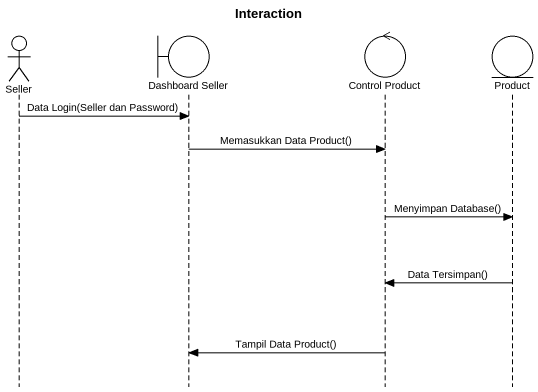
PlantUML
@startuml
title Interaction
hide footbox
actor Seller
boundary "Dashboard Seller" as Dashboard_Seller
control "Control Product" as Control_Product
entity Product

Seller -> Dashboard_Seller : Data Login(Seller dan Password)
Dashboard_Seller -> Control_Product : Memasukkan Data Product()
Control_Product -> Product : Menyimpan Database()
Product -> Control_Product : Data Tersimpan()
Control_Product -> Dashboard_Seller : Tampil Data Product()
@enduml
